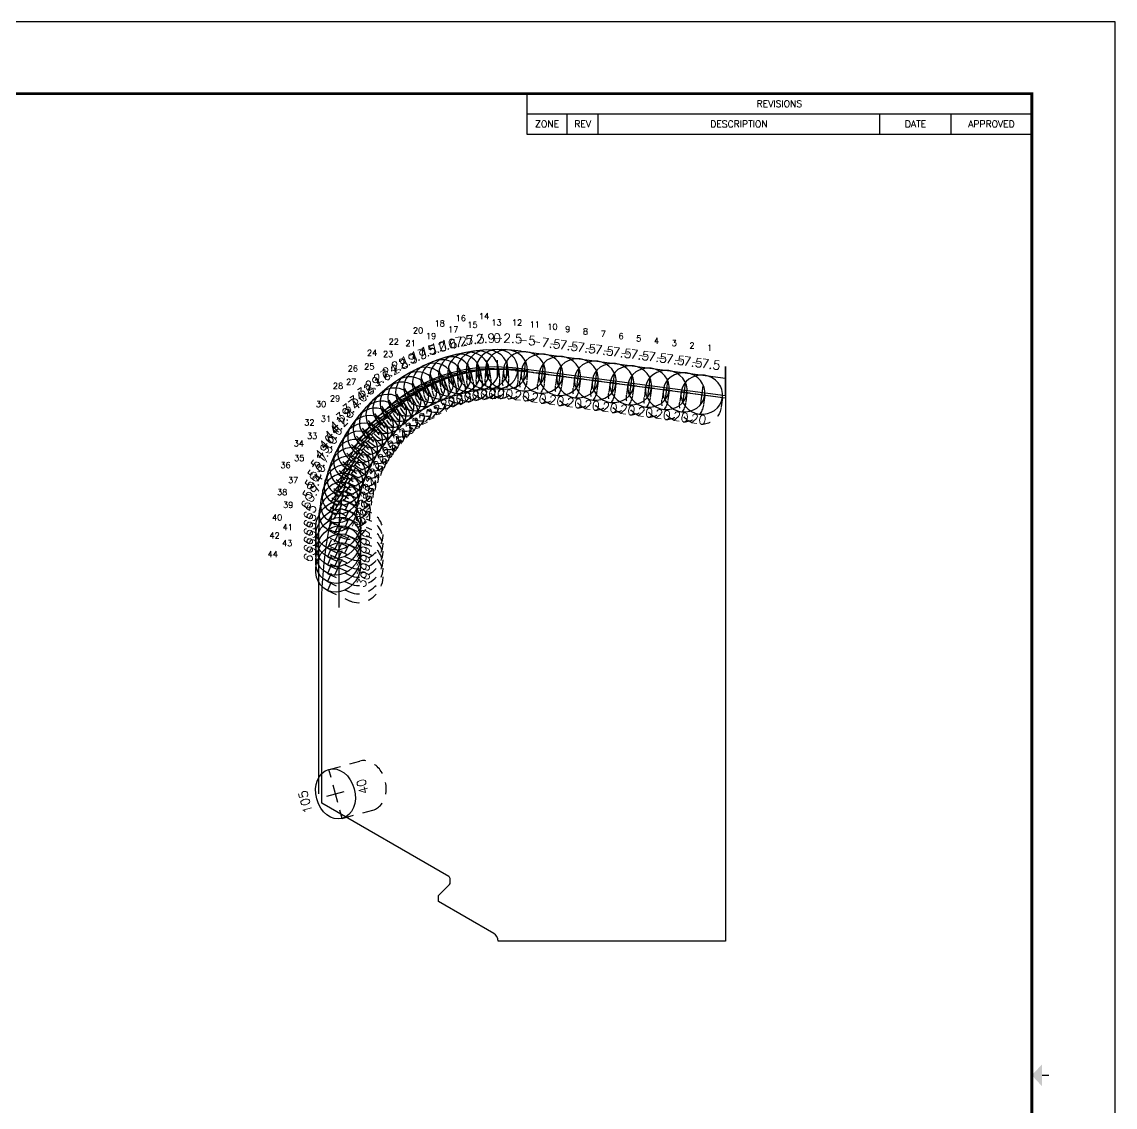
# Model space of a CAD drawing. Extents: x 72.5 to 140.5, y -17.7 to 26.
# Drawn here: x 129.08 to 140.5, y 14.62 to 25.96 of the extents above; entities that cross this region are included whole.
import ezdxf
from ezdxf.enums import TextEntityAlignment as Align

# ---------------------------------------------------------------- set-up
doc = ezdxf.new("R2010")
doc.units = 0
doc.header["$MEASUREMENT"] = 0
doc.header["$PDMODE"] = 3
doc.linetypes.add('CENTER2', pattern=[1.125, 0.75, -0.125, 0.125, -0.125])
doc.linetypes.add('HIDDEN2', pattern=[0.1875, 0.125, -0.0625])
doc.layers.get('0').update_dxf_attribs({"linetype": 'CONTINUOUS'})
doc.layers.get('Defpoints').update_dxf_attribs({"color": 10, "linetype": 'CONTINUOUS'})
for name, color, linetype, true_color in [('Blade1', 30, 'CONTINUOUS', 0xff7f00), ('Blade2', 7, 'CONTINUOUS', 0xcccc00), ('Blade3', 7, 'CONTINUOUS', 0x00cc00), ('Blade4', 7, 'CONTINUOUS', 0x00cccc), ('Blade5', 7, 'CONTINUOUS', 0x0066cc)]:
    doc.layers.add(name, color=color, linetype=linetype, true_color=true_color)
for name, color, linetype in [('Blade6', 6, 'CONTINUOUS'), ('CDG-38587R1', 7, 'CONTINUOUS'), ('CLine', 5, 'CENTER2'), ('Title Block', 7, 'CONTINUOUS')]:
    doc.layers.add(name, color=color, linetype=linetype)
doc.styles.add('RomanD', font='romand.shx', dxfattribs={"width": 0.9})
doc.styles.add('RomanS', font='romans')

# ---------------------------------------------------------------- blocks, each defined once
blk = doc.blocks.new('CMark')
at = {"layer": 'CLine'}
for p, q in [((-0.094, 0), (0.094, 0)), ((0, 0.094), (0, -0.094))]:
    blk.add_line(p, q, dxfattribs=at)
blk = doc.blocks.new('1108@20')
for p, q in [((-0.124, 0), (-0.218, 0)), ((0.124, 0), (0.218, 0))]:
    blk.add_line(p, q)
at = {"color": 8, "linetype": 'HIDDEN2', "ltscale": 0.5}
blk.add_line((-0.218, 0), (-0.218, -0.108), dxfattribs=at)
at = {"color": 8, "linetype": 'HIDDEN2', "ltscale": 0.5, "flags": 128}
blk.add_lwpolyline([(0.218, 0), (0.218, -0.108)], dxfattribs=at)
at = {"extrusion": (0, 0, -1)}
blk.add_ellipse((0, 0), major_axis=(0.218, 0), ratio=0.939153, dxfattribs=at)
at = {"color": 8, "linetype": 'HIDDEN2', "ltscale": 0.5, "extrusion": (0, 0, -1)}
blk.add_ellipse((0, -0.108), major_axis=(0.218, 0), ratio=0.939153, start_param=0, end_param=3.141593, dxfattribs=at)
at = {"layer": 'CLine'}
blk.add_blockref('CMark', (0, 0), dxfattribs=at)
at = {"style": 'RomanS'}
blk.add_text('20', height=0.094, dxfattribs=at).set_placement((0, -0.258), align=Align.MIDDLE_CENTER)
blk.add_attdef('ANG', text='', height=0.094, dxfattribs=at).set_placement((0, 0.251), align=Align.BOTTOM_CENTER)
blk = doc.blocks.new('1108@21')
for p, q in [((-0.124, 0), (-0.218, 0)), ((0.124, 0), (0.218, 0))]:
    blk.add_line(p, q)
at = {"color": 8, "linetype": 'HIDDEN2', "ltscale": 0.5, "flags": 128}
for points in [[(-0.218, 0), (-0.218, -0.082)], [(0.218, 0), (0.218, -0.082)]]:
    blk.add_lwpolyline(points, dxfattribs=at)
at = {"extrusion": (0, 0, -1)}
blk.add_ellipse((0, 0), major_axis=(0.218, 0), ratio=0.933688, dxfattribs=at)
at = {"color": 8, "linetype": 'HIDDEN2', "ltscale": 0.5, "extrusion": (0, 0, -1)}
blk.add_ellipse((0, -0.082), major_axis=(0, -0.234), ratio=0.928628, start_param=-1.570796, end_param=1.570796, dxfattribs=at)
at = {"layer": 'CLine'}
blk.add_blockref('CMark', (0, 0), dxfattribs=at)
at = {"style": 'RomanS'}
blk.add_text('21', height=0.094, dxfattribs=at).set_placement((0, -0.281), align=Align.MIDDLE_CENTER)
blk.add_attdef('ANG', text='', height=0.094, dxfattribs=at).set_placement((0, 0.251), align=Align.BOTTOM_CENTER)
blk = doc.blocks.new('1108@24')
for p, q in [((-0.124, 0), (-0.218, 0)), ((0.124, 0), (0.218, 0))]:
    blk.add_line(p, q)
at = {"color": 8, "linetype": 'HIDDEN2', "ltscale": 0.5, "flags": 128}
for points in [[(-0.218, 0), (-0.218, -0.082)], [(0.218, 0), (0.218, -0.082)]]:
    blk.add_lwpolyline(points, dxfattribs=at)
at = {"extrusion": (0, 0, -1)}
blk.add_ellipse((0, 0), major_axis=(0.218, 0), ratio=0.91365, dxfattribs=at)
at = {"color": 8, "linetype": 'HIDDEN2', "ltscale": 0.5, "extrusion": (0, 0, -1)}
blk.add_ellipse((0, -0.082), major_axis=(0, -0.245), ratio=0.887543, start_param=-1.570796, end_param=1.570796, dxfattribs=at)
at = {"layer": 'CLine'}
blk.add_blockref('CMark', (0, 0), dxfattribs=at)
at = {"style": 'RomanS'}
blk.add_text('24', height=0.094, dxfattribs=at).set_placement((0, -0.281), align=Align.MIDDLE_CENTER)
blk.add_attdef('ANG', text='', height=0.094, dxfattribs=at).set_placement((0, 0.251), align=Align.BOTTOM_CENTER)
blk = doc.blocks.new('1108@27')
for p, q in [((-0.124, 0), (-0.218, 0)), ((0.124, 0), (0.218, 0))]:
    blk.add_line(p, q)
at = {"color": 8, "linetype": 'HIDDEN2', "ltscale": 0.5, "flags": 128}
for points in [[(-0.218, 0), (-0.218, -0.082)], [(0.218, 0), (0.218, -0.082)]]:
    blk.add_lwpolyline(points, dxfattribs=at)
at = {"extrusion": (0, 0, -1)}
blk.add_ellipse((0, 0), major_axis=(0.218, 0), ratio=0.891109, dxfattribs=at)
at = {"color": 8, "linetype": 'HIDDEN2', "ltscale": 0.5, "extrusion": (0, 0, -1)}
blk.add_ellipse((0, -0.082), major_axis=(0, -0.255), ratio=0.852922, start_param=-1.570796, end_param=1.570796, dxfattribs=at)
at = {"layer": 'CLine'}
blk.add_blockref('CMark', (0, 0), dxfattribs=at)
at = {"style": 'RomanS'}
blk.add_text('27', height=0.094, dxfattribs=at).set_placement((0, -0.281), align=Align.MIDDLE_CENTER)
blk.add_attdef('ANG', text='', height=0.094, dxfattribs=at).set_placement((0, 0.251), align=Align.BOTTOM_CENTER)
blk = doc.blocks.new('1108@30')
for p, q in [((-0.124, 0), (-0.218, 0)), ((0.124, 0), (0.218, 0))]:
    blk.add_line(p, q)
at = {"color": 8, "linetype": 'HIDDEN2', "ltscale": 0.5}
blk.add_line((-0.218, 0), (-0.218, -0.158), dxfattribs=at)
at = {"color": 8, "linetype": 'HIDDEN2', "ltscale": 0.5, "flags": 128}
blk.add_lwpolyline([(0.218, 0), (0.218, -0.158)], dxfattribs=at)
blk.add_ellipse((0, 0), major_axis=(0.218, 0), ratio=0.861549)
at = {"color": 8, "linetype": 'HIDDEN2', "ltscale": 0.5}
blk.add_ellipse((0, -0.158), major_axis=(0.218, 0), ratio=0.861549, start_param=3.141593, end_param=6.283185, dxfattribs=at)
at = {"layer": 'CLine'}
blk.add_blockref('CMark', (0, 0), dxfattribs=at)
at = {"style": 'RomanS'}
blk.add_text('30', height=0.094, dxfattribs=at).set_placement((0, -0.25), align=Align.MIDDLE_CENTER)
blk.add_attdef('ANG', text='', height=0.094, dxfattribs=at).set_placement((0, 0.251), align=Align.BOTTOM_CENTER)
blk = doc.blocks.new('1313@30')
for p, q in [((-0.17, 0), (-0.265, 0)), ((0.171, 0), (0.264, 0))]:
    blk.add_line(p, q)
at = {"color": 8, "linetype": 'HIDDEN2', "ltscale": 0.5}
blk.add_line((-0.265, 0), (-0.265, -0.26), dxfattribs=at)
at = {"color": 8, "linetype": 'HIDDEN2', "ltscale": 0.5, "flags": 128}
blk.add_lwpolyline([(0.264, 0), (0.264, -0.26)], dxfattribs=at)
blk.add_ellipse((0, 0), major_axis=(0.264, 0), ratio=0.866025)
at = {"color": 8, "linetype": 'HIDDEN2', "ltscale": 0.5}
blk.add_ellipse((0, -0.26), major_axis=(0.264, 0), ratio=0.866025, start_param=3.141593, end_param=6.283185, dxfattribs=at)
blk.add_blockref('CMark', (0, 0))
at = {"style": 'RomanS'}
blk.add_text('30', height=0.094, dxfattribs=at).set_placement((0, -0.292), align=Align.MIDDLE_CENTER)
blk.add_attdef('ANG', text='', height=0.094, dxfattribs=at).set_placement((0, 0.251), align=Align.BOTTOM_CENTER)
blk = doc.blocks.new('1108@22')
for p, q in [((-0.124, 0), (-0.218, 0)), ((0.124, 0), (0.218, 0))]:
    blk.add_line(p, q)
at = {"color": 8, "linetype": 'HIDDEN2', "ltscale": 0.5, "flags": 128}
for points in [[(-0.218, 0), (-0.218, -0.082)], [(0.218, 0), (0.218, -0.082)]]:
    blk.add_lwpolyline(points, dxfattribs=at)
at = {"extrusion": (0, 0, -1)}
blk.add_ellipse((0, 0), major_axis=(0.218, 0), ratio=0.92729, dxfattribs=at)
at = {"color": 8, "linetype": 'HIDDEN2', "ltscale": 0.5, "extrusion": (0, 0, -1)}
blk.add_ellipse((0, -0.082), major_axis=(0, -0.238), ratio=0.914141, start_param=-1.570796, end_param=1.570796, dxfattribs=at)
at = {"layer": 'CLine'}
blk.add_blockref('CMark', (0, 0), dxfattribs=at)
at = {"style": 'RomanS'}
blk.add_text('22', height=0.094, dxfattribs=at).set_placement((0, -0.281), align=Align.MIDDLE_CENTER)
blk.add_attdef('ANG', text='', height=0.094, dxfattribs=at).set_placement((0, 0.251), align=Align.BOTTOM_CENTER)
blk = doc.blocks.new('1108@23')
for p, q in [((-0.124, 0), (-0.218, 0)), ((0.124, 0), (0.218, 0))]:
    blk.add_line(p, q)
at = {"color": 8, "linetype": 'HIDDEN2', "ltscale": 0.5, "flags": 128}
for points in [[(-0.218, 0), (-0.218, -0.082)], [(0.218, 0), (0.218, -0.082)]]:
    blk.add_lwpolyline(points, dxfattribs=at)
at = {"extrusion": (0, 0, -1)}
blk.add_ellipse((0, 0), major_axis=(0.218, 0), ratio=0.920611, dxfattribs=at)
at = {"color": 8, "linetype": 'HIDDEN2', "ltscale": 0.5, "extrusion": (0, 0, -1)}
blk.add_ellipse((0, -0.082), major_axis=(0, -0.242), ratio=0.900462, start_param=-1.570796, end_param=1.570796, dxfattribs=at)
at = {"layer": 'CLine'}
blk.add_blockref('CMark', (0, 0), dxfattribs=at)
at = {"style": 'RomanS'}
blk.add_text('23', height=0.094, dxfattribs=at).set_placement((0, -0.281), align=Align.MIDDLE_CENTER)
blk.add_attdef('ANG', text='', height=0.094, dxfattribs=at).set_placement((0, 0.251), align=Align.BOTTOM_CENTER)
blk = doc.blocks.new('1108@25')
for p, q in [((-0.124, 0), (-0.218, 0)), ((0.124, 0), (0.218, 0))]:
    blk.add_line(p, q)
at = {"color": 8, "linetype": 'HIDDEN2', "ltscale": 0.5, "flags": 128}
for points in [[(-0.218, 0), (-0.218, -0.082)], [(0.218, 0), (0.218, -0.082)]]:
    blk.add_lwpolyline(points, dxfattribs=at)
at = {"extrusion": (0, 0, -1)}
blk.add_ellipse((0, 0), major_axis=(0.218, 0), ratio=0.906274, dxfattribs=at)
at = {"color": 8, "linetype": 'HIDDEN2', "ltscale": 0.5, "extrusion": (0, 0, -1)}
blk.add_ellipse((0, -0.082), major_axis=(0, -0.249), ratio=0.875339, start_param=-1.570796, end_param=1.570796, dxfattribs=at)
at = {"layer": 'CLine'}
blk.add_blockref('CMark', (0, 0), dxfattribs=at)
at = {"style": 'RomanS'}
blk.add_text('25', height=0.094, dxfattribs=at).set_placement((0, -0.281), align=Align.MIDDLE_CENTER)
blk.add_attdef('ANG', text='', height=0.094, dxfattribs=at).set_placement((0, 0.251), align=Align.BOTTOM_CENTER)
blk = doc.blocks.new('1108@26')
for p, q in [((-0.124, 0), (-0.218, 0)), ((0.124, 0), (0.218, 0))]:
    blk.add_line(p, q)
at = {"color": 8, "linetype": 'HIDDEN2', "ltscale": 0.5, "flags": 128}
for points in [[(-0.218, 0), (-0.218, -0.082)], [(0.218, 0), (0.218, -0.082)]]:
    blk.add_lwpolyline(points, dxfattribs=at)
at = {"extrusion": (0, 0, -1)}
blk.add_ellipse((0, 0), major_axis=(0.218, 0), ratio=0.898897, dxfattribs=at)
at = {"color": 8, "linetype": 'HIDDEN2', "ltscale": 0.5, "extrusion": (0, 0, -1)}
blk.add_ellipse((0, -0.082), major_axis=(0, -0.252), ratio=0.863811, start_param=-1.570796, end_param=1.570796, dxfattribs=at)
at = {"layer": 'CLine'}
blk.add_blockref('CMark', (0, 0), dxfattribs=at)
at = {"style": 'RomanS'}
blk.add_text('26', height=0.094, dxfattribs=at).set_placement((0, -0.281), align=Align.MIDDLE_CENTER)
blk.add_attdef('ANG', text='', height=0.094, dxfattribs=at).set_placement((0, 0.251), align=Align.BOTTOM_CENTER)
blk = doc.blocks.new('1108@28')
for p, q in [((-0.124, 0), (-0.218, 0)), ((0.124, 0), (0.218, 0))]:
    blk.add_line(p, q)
at = {"color": 8, "linetype": 'HIDDEN2', "ltscale": 0.5, "flags": 128}
for points in [[(-0.218, 0), (-0.218, -0.082)], [(0.218, 0), (0.218, -0.082)]]:
    blk.add_lwpolyline(points, dxfattribs=at)
at = {"extrusion": (0, 0, -1)}
blk.add_ellipse((0, 0), major_axis=(0.218, 0), ratio=0.883049, dxfattribs=at)
at = {"color": 8, "linetype": 'HIDDEN2', "ltscale": 0.5, "extrusion": (0, 0, -1)}
blk.add_ellipse((0, -0.082), major_axis=(0, -0.258), ratio=0.842638, start_param=-1.570796, end_param=1.570796, dxfattribs=at)
at = {"layer": 'CLine'}
blk.add_blockref('CMark', (0, 0), dxfattribs=at)
at = {"style": 'RomanS'}
blk.add_text('28', height=0.094, dxfattribs=at).set_placement((0, -0.281), align=Align.MIDDLE_CENTER)
blk.add_attdef('ANG', text='', height=0.094, dxfattribs=at).set_placement((0, 0.251), align=Align.BOTTOM_CENTER)
blk = doc.blocks.new('1108@29')
for p, q in [((-0.124, 0), (-0.218, 0)), ((0.124, 0), (0.218, 0))]:
    blk.add_line(p, q)
at = {"color": 8, "linetype": 'HIDDEN2', "ltscale": 0.5, "flags": 128}
for points in [[(-0.218, 0), (-0.218, -0.082)], [(0.218, 0), (0.218, -0.082)]]:
    blk.add_lwpolyline(points, dxfattribs=at)
at = {"extrusion": (0, 0, -1)}
blk.add_ellipse((0, 0), major_axis=(0.218, 0), ratio=0.87472, dxfattribs=at)
at = {"color": 8, "linetype": 'HIDDEN2', "ltscale": 0.5, "extrusion": (0, 0, -1)}
blk.add_ellipse((0, -0.082), major_axis=(0, -0.261), ratio=0.83293, start_param=-1.570796, end_param=1.570796, dxfattribs=at)
at = {"layer": 'CLine'}
blk.add_blockref('CMark', (0, 0), dxfattribs=at)
at = {"style": 'RomanS'}
blk.add_text('29', height=0.094, dxfattribs=at).set_placement((0, -0.281), align=Align.MIDDLE_CENTER)
blk.add_attdef('ANG', text='', height=0.094, dxfattribs=at).set_placement((0, 0.251), align=Align.BOTTOM_CENTER)
blk = doc.blocks.new('1313@40')
for p, q in [((-0.265, 0), (-0.177, 0)), ((0.177, 0), (0.264, 0))]:
    blk.add_line(p, q)
at = {"color": 8, "linetype": 'HIDDEN2'}
for p, q in [((-0.265, 0), (-0.265, -0.334)), ((0.264, 0), (0.264, -0.334))]:
    blk.add_line(p, q, dxfattribs=at)
blk.add_ellipse((0, 0), major_axis=(0.265, 0), ratio=0.765974)
blk.add_ellipse((0, -0.334), major_axis=(-0.265, 0), ratio=0.765974, start_param=0, end_param=3.141593, dxfattribs=at)
blk.add_blockref('CMark', (0, 0))
at = {"style": 'RomanS'}
blk.add_text('40', height=0.094, dxfattribs=at).set_placement((0, -0.292), align=Align.MIDDLE_CENTER)
blk.add_attdef('ANG', text='', height=0.094, dxfattribs=at).set_placement((0, 0.251), align=Align.BOTTOM_CENTER)
blk = doc.blocks.new('COT_Dblock')
at = {"layer": 'Defpoints'}
blk.add_point((33.812, 21.812), dxfattribs=at)
at = {"layer": 'Title Block'}
for p, q in [((27.857, 21.25), (27.857, 20.828)), ((27.857, 21.039), (33.13, 21.039)), ((28.278, 20.828), (28.278, 21.039)), ((28.599, 20.828), (28.599, 21.039)), ((31.544, 20.828), (31.544, 21.039)), ((32.286, 20.828), (32.286, 21.039)), ((27.857, 20.828), (33.13, 20.828))]:
    blk.add_line(p, q, dxfattribs=at)
at = {"layer": 'Title Block', "color": 8}
blk.add_lwpolyline([(0, 0), (34, 0), (34, 22), (0, 22)], close=True, dxfattribs=at)
at = {"layer": 'Title Block', "const_width": 0.03}
blk.add_lwpolyline([(33.13, 21.25), (0.87, 21.25), (0.87, 0.75), (33.13, 0.75)], close=True, dxfattribs=at)
at = {"layer": 'Title Block', "const_width": 0.015}
blk.add_lwpolyline([(33.31, 11), (33.235, 11)], dxfattribs=at)
at = {"layer": 'Title Block'}
blk.add_solid([(33.235, 10.887), (33.235, 11.113), (33.13, 11)], dxfattribs=at)
at = {"layer": 'Title Block', "style": 'RomanS'}
for s, height, p in [('REVISIONS', 0.0703, (30.493, 21.145)), ('ZONE', 0.0703, (28.067, 20.934)), ('REV', 0.0703, (28.439, 20.934)), ('DESCRIPTION', 0.07031, (30.071, 20.934)), ('DATE', 0.0703, (31.915, 20.934)), ('APPROVED', 0.0703, (32.708, 20.934))]:
    blk.add_text(s, height=height, dxfattribs=at).set_placement(p, align=Align.MIDDLE_CENTER)
at = {"layer": 'Title Block', "color": 1, "style": 'RomanS', "flags": 8}
for tag, p in [('FNAME', (0.62, 3.75)), ('REVDATE', (0.62, 2.25)), ('USER', (0.62, 0.75))]:
    blk.add_attdef(tag, text='', height=0.047, rotation=90, dxfattribs=at).set_placement(p, align=Align.BOTTOM_LEFT)
at = {"layer": 'Title Block', "color": 3, "style": 'RomanS', "flags": 8}
blk.add_attdef('DRAWN', text='', height=0.11, dxfattribs=at).set_placement((28.7, 1.984), align=Align.MIDDLE_CENTER)
for tag, p in [('DDATE', (28.356, 1.672)), ('CHECK', (28.356, 1.406)), ('MATRL', (28.356, 1.149)), ('PDATE', (28.356, 0.883)), ('SCALE', (29.896, 0.855)), ('SHEET', (32.005, 0.855))]:
    blk.add_attdef(tag, text='', height=0.094, dxfattribs=at).set_placement(p, align=Align.MIDDLE_LEFT)
at = {"layer": 'Title Block', "color": 3, "style": 'RomanD', "width": 0.9, "flags": 8}
for tag, height, p in [('TITL1', 0.125, (31.337, 1.684)), ('TITL2', 0.094, (31.337, 1.514)), ('TITL3', 0.094, (31.337, 1.374))]:
    blk.add_attdef(tag, text='', height=height, dxfattribs=at).set_placement(p, align=Align.MIDDLE_CENTER)
at = {"layer": 'Title Block', "color": 3, "style": 'RomanS', "flags": 8}
for tag, p in [('FSCM#', (30.337, 1.121)), ('DWG#', (31.81, 1.121)), ('REV#', (32.97, 1.121))]:
    blk.add_attdef(tag, text='', height=0.094, dxfattribs=at).set_placement(p, align=Align.TOP_CENTER)

msp = doc.modelspace()

# ---------------------------------------------------------------- linework, layer by layer
for p, q in [((134.29074, 22.51853), (136.42665, 22.23734)), ((136.42665, 22.05943), (136.42665, 22.35754)), ((132.17665, 17.89548), (132.17665, 20.66453))]:
    msp.add_line(p, q)
at = {"color": 1, "flags": 128}
for points in [[(133.3715, 22.18376, -0.08840398), (133.93625, 22.32553)], [(134.15393, 22.32639, -0.01730887), (134.26826, 22.31535), (136.42665, 22.03119)], [(132.89025, 21.8554, -0.08845416), (133.3715, 22.18376)], [(132.55326, 21.38333, -0.08773015), (132.88872, 21.85391)], [(132.40097, 20.84094, -0.08549005), (132.55326, 21.38333)], [(132.39215, 19.84279), (132.39215, 20.67004, -0.02433535), (132.4, 20.8313, -0.02433535)]]:
    msp.add_lwpolyline(points, format="xyb", dxfattribs=at)
msp.add_arc((134.04665, 20.66453), 1.87, 82.5, 180)
at = {"layer": 'CDG-38587R1', "color": 7, "linetype": 'Continuous', "flags": 128}
msp.add_lwpolyline([(136.42665, 22.35754), (136.42665, 16.35754), (134.11165, 16.35754), (134.05165, 16.35754, 0.26794919), (134.00478, 16.43873), (133.42665, 16.77251), (133.42665, 16.83501), (133.5425, 16.95086, 0.19891237), (133.55165, 16.97296), (133.55165, 17.00447, 0.26794919), (133.53603, 17.03154), (132.2079, 17.79833), (132.2079, 19.79833, -0.07133291), (132.4009, 21.14425, -0.36980878), (134.24067, 22.34311), (136.42665, 22.05532)], format="xyb", dxfattribs=at)

# ---------------------------------------------------------------- block references
msp.add_blockref('COT_Dblock', (106.49537, 3.9569))
at = {"layer": 'Blade1'}
for name, p, rotation, values in [('1108@20', (133.93616, 22.32648), 2.9, {'ANG': '2.9'}), ('1108@20', (134.50955, 22.28358), 352.5, {'ANG': '-7.5'}), ('1108@21', (133.37024, 22.18777), 17.5, {'ANG': '17.5'}), ('1108@20', (135.06571, 22.21036), 352.5, {'ANG': '-7.5'}), ('1108@20', (135.62187, 22.13714), 352.5, {'ANG': '-7.5'}), ('1108@20', (136.17802, 22.06392), 352.5, {'ANG': '-7.5'}), ('1108@24', (132.88292, 21.86288), 32.1, {'ANG': '32.1'}), ('1108@27', (132.53854, 21.39033), 46.6, {'ANG': '46.6'}), ('1108@30', (132.37872, 20.84324), 60.7, {'ANG': '60.7'}), ('1313@30', (132.38063, 20.25954), 65, {'ANG': '65'}), ('1313@40', (132.35215, 17.89548), 105, {'ANG': '105'})]:
    msp.add_blockref(name, p, dxfattribs=dict(at, rotation=rotation)).add_auto_attribs(values)
at = {"layer": 'Blade2'}
for name, p, rotation, values in [('1108@20', (133.46068, 22.22354), 15, {'ANG': '15.0'}), ('1108@23', (132.95625, 21.92816), 29.6, {'ANG': '29.6'}), ('1108@26', (132.58438, 21.47663), 44.2, {'ANG': '44.2'}), ('1108@29', (132.39349, 20.93766), 58.40000000000001, {'ANG': '58.4'}), ('1313@30', (132.38063, 20.352), 65, {'ANG': '65'})]:
    msp.add_blockref(name, p, dxfattribs=dict(at, rotation=rotation)).add_auto_attribs(values)
msp.add_blockref('1108@20', (134.03967, 22.32988), dxfattribs=at).add_auto_attribs({'ANG': '0'})
at = {"layer": 'Blade3'}
for name, p, rotation, values in [('1108@20', (133.55307, 22.25525), 12.6, {'ANG': '12.6'}), ('1108@20', (134.13852, 22.32763), 357.5000000000001, {'ANG': '-2.5'}), ('1108@20', (134.69494, 22.25917), 352.5, {'ANG': '-7.5'}), ('1108@20', (135.25111, 22.18595), 352.5, {'ANG': '-7.5'}), ('1108@20', (135.80726, 22.11273), 352.5, {'ANG': '-7.5'}), ('1108@23', (133.0323, 21.99011), 27.2, {'ANG': '27.2'}), ('1108@26', (132.63422, 21.56061), 41.79999999999999, {'ANG': '41.8'}), ('1108@29', (132.41113, 21.03151), 56, {'ANG': '56.0'}), ('1313@30', (132.38063, 20.43795), 65, {'ANG': '65'})]:
    msp.add_blockref(name, p, dxfattribs=dict(at, rotation=rotation)).add_auto_attribs(values)
at = {"layer": 'Blade4'}
for name, p, rotation, values in [('1108@20', (133.64714, 22.28147), 10.20000000000001, {'ANG': '10.2'}), ('1108@22', (133.11265, 22.04629), 24.8, {'ANG': '24.8'}), ('1108@25', (132.69014, 21.64067), 39.4, {'ANG': '39.4'}), ('1108@28', (132.43583, 21.12372), 53.7, {'ANG': '53.7'}), ('1313@30', (132.38063, 20.52661), 65, {'ANG': '65'})]:
    msp.add_blockref(name, p, dxfattribs=dict(at, rotation=rotation)).add_auto_attribs(values)
at = {"layer": 'Blade5'}
for name, p, rotation, values in [('1108@20', (133.74258, 22.30213), 7.699999999999999, {'ANG': '7.7'}), ('1108@20', (134.32416, 22.30799), 355, {'ANG': '-5'}), ('1108@20', (134.88033, 22.23477), 352.5, {'ANG': '-7.5'}), ('1108@20', (135.43649, 22.16155), 352.5, {'ANG': '-7.5'}), ('1108@22', (133.19536, 22.0988), 22.3, {'ANG': '22.3'}), ('1108@20', (135.99264, 22.08833), 352.5, {'ANG': '-7.5'}), ('1108@25', (132.74897, 21.7184), 37, {'ANG': '37.0'}), ('1108@28', (132.46443, 21.21474), 51.3, {'ANG': '51.3'}), ('1313@30', (132.38063, 20.61213), 65, {'ANG': '65'})]:
    msp.add_blockref(name, p, dxfattribs=dict(at, rotation=rotation)).add_auto_attribs(values)
at = {"layer": 'Blade6'}
for name, p, rotation, values in [('1108@20', (133.83903, 22.31714), 5.300000000000001, {'ANG': '5.3'}), ('1108@21', (133.28162, 22.14514), 19.9, {'ANG': '19.9'}), ('1108@24', (132.81368, 21.79132), 34.50000000000001, {'ANG': '34.5'}), ('1108@27', (132.49958, 21.30338), 49, {'ANG': '49.0'}), ('1313@30', (132.38063, 20.7001), 65, {'ANG': '65'})]:
    msp.add_blockref(name, p, dxfattribs=dict(at, rotation=rotation)).add_auto_attribs(values)

# ---------------------------------------------------------------- texts
at = {"layer": 'Blade1', "style": 'RomanS'}
for s, p in [('14', (133.85045, 22.85223)), ('20', (133.16094, 22.70278)), ('10', (134.56575, 22.742)), ('7', (135.12191, 22.66878)), ('4', (135.67807, 22.59556)), ('1', (136.23422, 22.52234)), ('26', (132.48008, 22.30726)), ('32', (132.02572, 21.7429)), ('38', (131.74204, 21.01475)), ('44', (131.64304, 20.36738))]:
    msp.add_text(s, height=0.0625, dxfattribs=at).set_placement(p)
at = {"layer": 'Blade2', "style": 'RomanS'}
for s, p in [('13', (133.98006, 22.78604)), ('19', (133.29694, 22.64459)), ('25', (132.65195, 22.32599)), ('31', (132.19932, 21.78071)), ('37', (131.85642, 21.13937)), ('43', (131.7939, 20.48158))]:
    msp.add_text(s, height=0.0625, dxfattribs=at).set_placement(p)
at = {"layer": 'Blade3', "style": 'RomanS'}
for s, p in [('18', (133.3872, 22.77714)), ('12', (134.19472, 22.78604)), ('9', (134.75114, 22.71759)), ('6', (135.30731, 22.64437)), ('3', (135.86346, 22.57115)), ('24', (132.68082, 22.46896)), ('30', (132.14763, 21.93465)), ('36', (131.77709, 21.29726)), ('42', (131.66245, 20.56134))]:
    msp.add_text(s, height=0.0625, dxfattribs=at).set_placement(p)
at = {"layer": 'Blade4', "style": 'RomanS'}
for s, p in [('17', (133.52892, 22.71479)), ('23', (132.84832, 22.45735)), ('29', (132.29457, 21.994)), ('35', (131.92008, 21.37108)), ('41', (131.80023, 20.64948))]:
    msp.add_text(s, height=0.0625, dxfattribs=at).set_placement(p)
at = {"layer": 'Blade5', "style": 'RomanS'}
for s, p in [('16', (133.60674, 22.83231)), ('11', (134.38036, 22.76641)), ('8', (134.93653, 22.69318)), ('22', (132.90751, 22.5863)), ('5', (135.49269, 22.61996)), ('2', (136.04884, 22.54675)), ('28', (132.32479, 22.12482)), ('34', (131.91609, 21.52294)), ('40', (131.68954, 20.75136))]:
    msp.add_text(s, height=0.0625, dxfattribs=at).set_placement(p)
at = {"layer": 'Blade6', "style": 'RomanS'}
for s, p in [('15', (133.72934, 22.76202)), ('21', (133.08355, 22.56969)), ('27', (132.46276, 22.16671)), ('33', (132.05522, 21.60163)), ('39', (131.80444, 20.88138))]:
    msp.add_text(s, height=0.0625, dxfattribs=at).set_placement(p)

doc.saveas('drawing.dxf')
